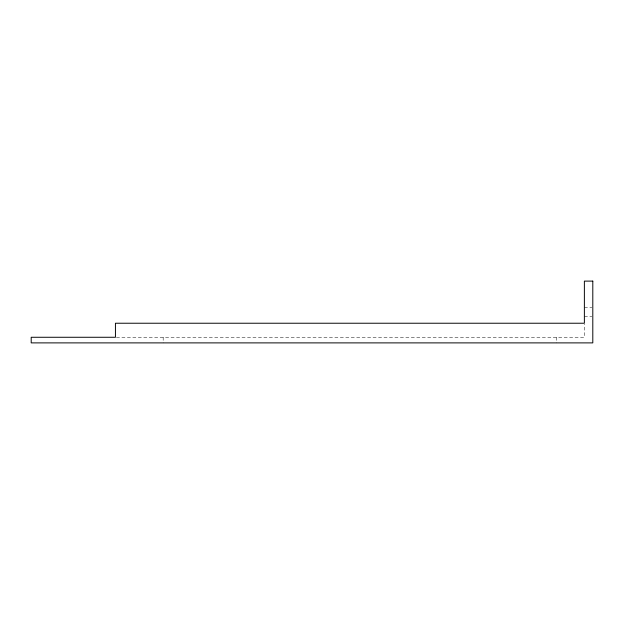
<?xml version="1.0" encoding="UTF-8"?>
<svg xmlns="http://www.w3.org/2000/svg" width="624" height="624" viewBox="0 0 624 624"><rect width="100%" height="100%" fill="white"/><g stroke="black" fill="none" stroke-linecap="round" stroke-linejoin="round"><path stroke-width="0.47" stroke-dasharray="3.12 2.34" d="M584.376 307.507L591.864 307.515M584.376 316.493L591.864 316.485M116.415 337.272L584.376 337.272L584.376 324.168M556.296 337.272L556.296 342.888M163.176 337.272L163.176 342.888"/><path stroke-width="0.94" d="M592.8 281.112L584.376 281.112L584.376 323.232L115.44 323.232L115.44 337.272L31.2 337.272L31.2 342.888L592.8 342.888L592.8 281.112"/></g></svg>
